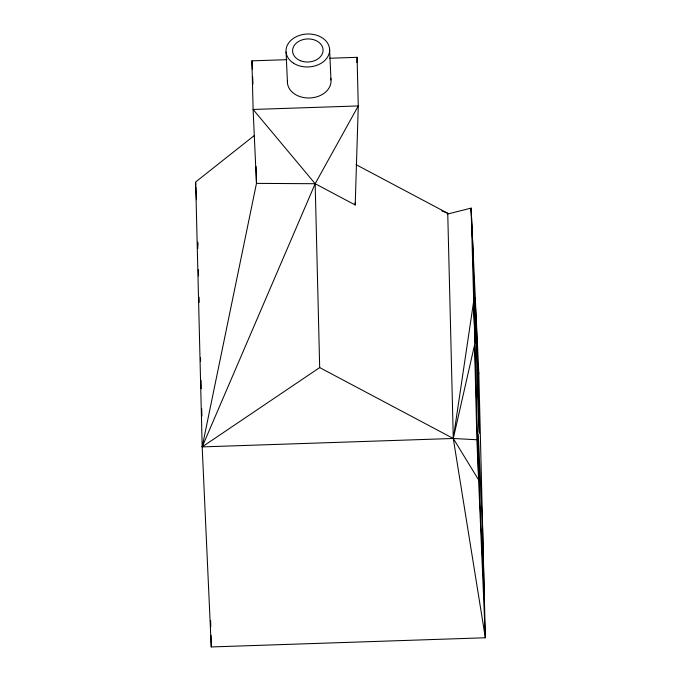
<?xml version="1.0" encoding="UTF-8"?>
<svg xmlns="http://www.w3.org/2000/svg" width="681" height="681" viewBox="0 0 681 681"><rect width="100%" height="100%" fill="white"/><g stroke="black" fill="none" stroke-linecap="round" stroke-linejoin="round"><path stroke-width="1.02" d="M356.938 62.635L357.082 57.323L329.459 58.251M286.973 59.673L251.919 60.847L253.111 109.462L315.167 183.725L355.201 204.972L358.274 105.938L357.082 57.323M254.447 135.417L195.66 181.972L202.18 446.898L211.263 646.95L485.34 637.765L478.837 373.665L471.099 208.114L447.757 213.996M356.052 164.64L447.74 213.289L453.282 438.479L485.34 637.765L476.879 439.756L453.282 438.479L202.18 446.898L315.167 183.725L256.473 183.376L253.111 109.462L358.274 105.938L315.167 183.725L319.687 367.587L202.18 446.898L256.473 183.376L256.056 166.47M441.85 210.889L447.74 213.289M319.687 367.587L453.282 438.479L478.709 480.054L471.099 208.114L472.929 248.412L475.261 343.156L473.431 302.858L453.282 438.479L474.546 345.012L476.879 439.756M478.437 371.579L478.837 373.665M329.57 48.955L330.983 79.975M286.071 52.003L287.476 83.022M251.919 60.847L252.302 69.292M252.634 76.689L252.974 84.078M195.685 182.797L195.779 184.909M195.873 187.028L196.451 199.729M197.822 245.296L197.677 242.164L197.831 248.505M199.201 302.347L199.031 297.086M200.572 360.019L200.478 357.934L200.554 361.1M355.15 202.853L355.201 204.972M210.616 620.434L210.769 626.801M210.974 635.279L211.263 646.95M198.35 269.625L198.511 275.967M201.023 380.117L201.227 388.562M201.721 408.634L201.908 416.031M330.711 78.272A21.809 16.48 -2.6 0 1 310.11 97.962A21.809 16.48 -2.6 0 1 287.518 80.435M476.998 340.1L475.074 297.665L477.364 390.783L479.288 433.218L476.998 340.1M482.582 528.371L478.309 434.316L479.96 501.48L484.234 595.526L482.582 528.371M293.468 63.171A21.809 16.48 -2.6 0 0 329.204 53.254A21.809 16.48 -2.6 0 0 300.781 35.003A21.809 16.48 -2.6 0 0 293.468 63.171M300.44 60.72A15.263 11.543 -2.6 0 0 323.075 49.968A15.263 11.543 -2.6 0 0 299.946 40.741A15.263 11.543 -2.6 0 0 300.44 60.72"/></g></svg>
